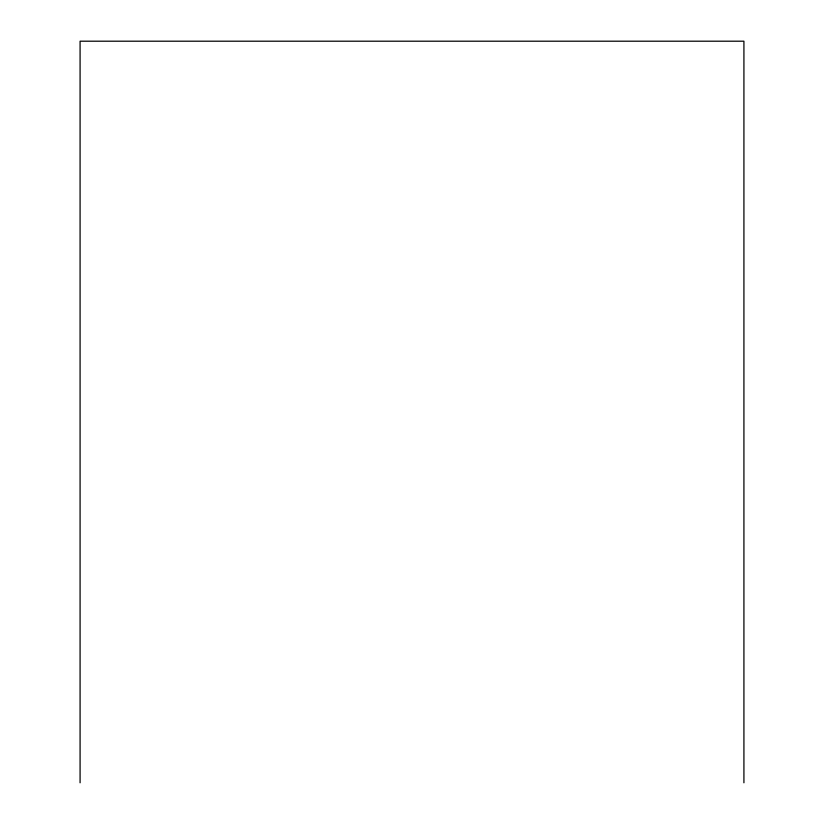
<?xml version="1.0" encoding="UTF-8"?>
<svg xmlns="http://www.w3.org/2000/svg" width="824" height="824" viewBox="0 0 824 824"><rect width="100%" height="100%" fill="white"/><g stroke="black" fill="none" stroke-linecap="round" stroke-linejoin="round"><path stroke-width="1.24" d="M743.918 782.8L743.918 41.2L80.082 41.2L80.082 782.8"/></g></svg>
